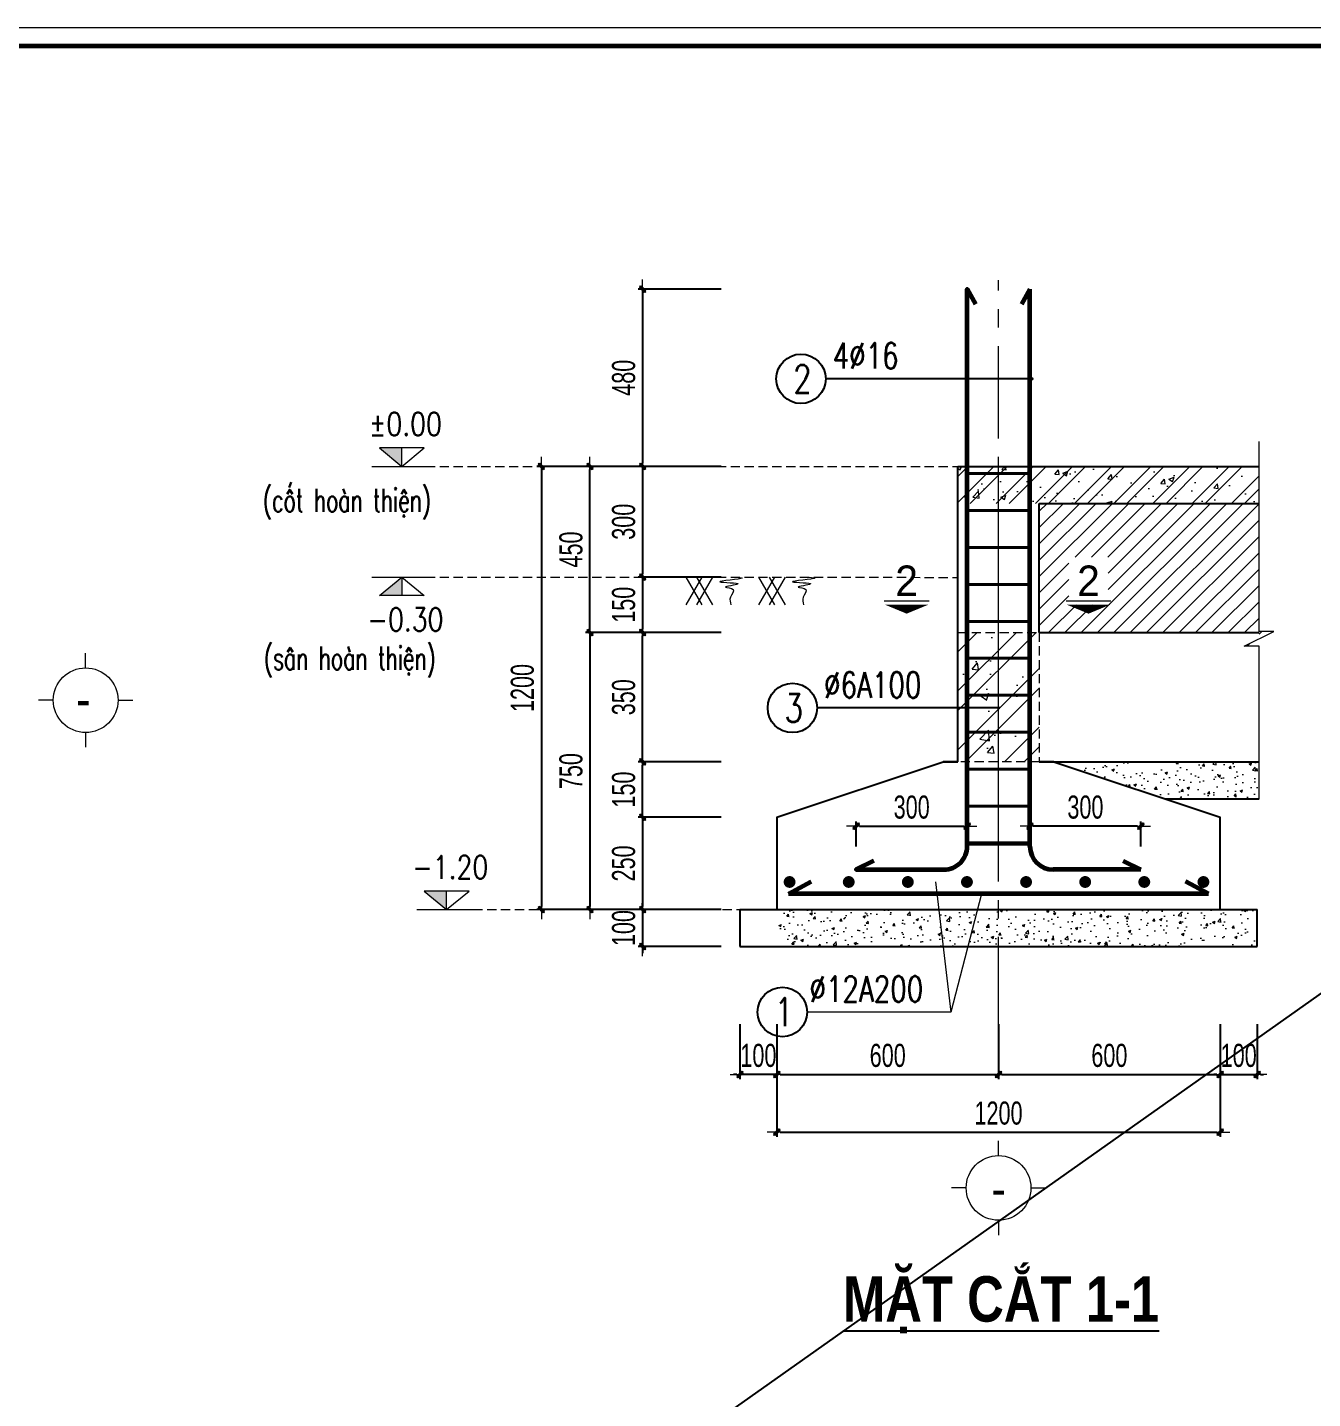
# Model space of a CAD drawing. Header units: millimetres. Extents: x 19378 to 228036, y -611253 to -529584.
# Drawn here: x 178835 to 182314, y -552060 to -548347 of the extents above; entities that cross this region are included whole.
import ezdxf
from ezdxf.enums import TextEntityAlignment as Align

# ---------------------------------------------------------------- set-up
doc = ezdxf.new("R2010")
doc.units = ezdxf.units.MM
doc.header["$MEASUREMENT"] = 0
doc.header["$PDMODE"] = 32
for name, pattern in [('CENTER', [2, 1.25, -0.25, 0.25, -0.25]), ('DASHDOT', [1, 0.5, -0.25, 0, -0.25]), ('HIDDEN', [0.375, 0.25, -0.125])]:
    doc.linetypes.add(name, pattern=pattern)
doc.layers.get('Defpoints').update_dxf_attribs({"color": 1})
doc.layers.add('KCS_Plotter', color=11, linetype='Continuous', plot=False)
doc.layers.add('Khungten_LCDI', color=7, linetype='Continuous')
doc.layers.add('STEEL', color=4, linetype='Continuous')
for name, color, linetype, lineweight in [('LC Dim', 8, 'Continuous', 18), ('LC Hatch', 252, 'Continuous', 9), ('LC ISO', 153, 'Continuous', 13), ('LC Khac', 4, 'Continuous', 9), ('LC MANH DUT', 35, 'HIDDEN', 5), ('LC Net dam2', 6, 'Continuous', 40), ('LC Net dam3', 1, 'Continuous', 60), ('LC Net manh', 236, 'Continuous', 5), ('LC Net thay', 7, 'Continuous', 25), ('LC Net truc', 8, 'DASHDOT', 13), ('LC Text1', 3, 'Continuous', 20), ('LC Text2', 7, 'Continuous', 25), ('THEP', 1, 'Continuous', 40), ('TRUC', 251, 'CENTER', 5)]:
    doc.layers.add(name, color=color, linetype=linetype, lineweight=lineweight)
doc.styles.add('HOATBIF', font='hoatbif.shx', dxfattribs={"width": 0.7})
doc.styles.add('Khungten', font='VHAVAN_1.TTF', dxfattribs={"width": 0.9, "height": 5000})
doc.styles.add('LC 1', font='VHAVANB_1.TTF')
doc.styles.add('LC 3', font='vnsimli.shx', dxfattribs={"width": 0.75})
doc.styles.add('LC3', font='VHARIALB_1.TTF', dxfattribs={"width": 0.8})
doc.styles.add('T1', font='Vnsimli.shx', dxfattribs={"width": 0.8})
doc.styles.add('Title', font='VHBLACK_1.TTF', dxfattribs={"width": 0.8})
doc.dimstyles.new('mb', dxfattribs={"dimscale": 71, "dimtxt": 2.5, "dimasz": 0.35, "dimexe": 0.5, "dimexo": 0, "dimgap": 0.8, "dimtad": 1, "dimdec": 0, "dimzin": 0, "dimdsep": 46, "dimtxsty": 'HOATBIF', "dimblk1": 'DOT', "dimblk2": 'DOT', "dimsah": 1, "dimcen": -1, "dimdle": 1, "dimclrd": 256, "dimclre": 256, "dimclrt": 4, "dimadec": 3, "dimazin": 2, "dimtfac": 0.333333, "dimtdec": 0, "dimtix": 1, "dimtmove": 2, "dimatfit": 3, "dimldrblk": 'DOT', "dimfxl": 1, "dimtvp": 0.833333, "dimtolj": 1, "dimtzin": 0, "dimarcsym": 0})

# ---------------------------------------------------------------- blocks, each defined once
blk = doc.blocks.new('Nha o can bo nhan vien Trung doan')
at = {"layer": 'Defpoints', "lineweight": 0}
blk.add_lwpolyline([(-1200, -14850), (-1200, 14850), (40800, 14850), (40800, -14850)], close=True, dxfattribs=at)
at = {"layer": 'Khungten_LCDI', "color": 5, "lineweight": 60}
blk.add_lwpolyline([(0, -14650), (0, 14650), (40600, 14650), (40600, -14650)], close=True, dxfattribs=at)
at = {"color": 7, "style": 'Khungten', "width": 0.8}
for tag, p in [('REVISION', (39499, -10746)), ('NGAYHT', (39546, -11609))]:
    blk.add_attdef(tag, text='', height=200, dxfattribs=at).set_placement(p, align=Align.CENTER)
at = {"layer": 'LC Text1', "style": 'Title', "width": 1.485915}
for tag, p, p2 in [('TENBANVE1', (36913, -8886), (40339, -8886)), ('TENBANVE2', (36913, -9562), (40339, -9562))]:
    blk.add_attdef(tag, text='', height=250, dxfattribs=at).set_placement(p, p2, align=Align.FIT)
at = {"layer": 'LC Text1', "style": 'Title', "width": 0.7}
blk.add_attdef('SOBANVE', text='', height=250, dxfattribs=at).set_placement((39562, -13896), align=Align.CENTER)
blk = doc.blocks.new('TTRUC')
at = {"layer": 'LC ISO'}
for p, q in [((0, 6.95), (0, 10.13)), ((-6.95, 0), (-10.13, 0)), ((6.95, 0), (10.13, 0)), ((0, -6.95), (0, -10.13))]:
    blk.add_line(p, q, dxfattribs=at)
at = {"layer": 'LC Net manh'}
blk.add_circle((0, 0), 6.95, dxfattribs=at)
blk = doc.blocks.new('DOT')
at = {"layer": 'LC Dim'}
blk.add_line((-3, 0), (3, 0), dxfattribs=at)
at = {"layer": 'LC Dim', "color": 4}
blk.add_line((-1, -1), (1, 1), dxfattribs=at)
blk.add_lwpolyline([(0.5, 1), (-1, -0.5), (-0.5, -1), (1, 0.5)], close=True, dxfattribs=at)
blk = doc.blocks.new('*D133')
at = {"layer": 'Defpoints', "color": 0, "ltscale": 2, "transparency": 16777216}
for p in [(180863.9, -551045.9), (181463.9, -551045.9), (181463.9, -551182.1)]:
    blk.add_point(p, dxfattribs=at)
at = {"layer": 'LC Dim', "lineweight": -2, "ltscale": 2, "transparency": 16777216}
for p, q in [((180863.9, -551045.9), (180863.9, -551194.6)), ((181463.9, -551045.9), (181463.9, -551194.6)), ((180872.6, -551182.1), (181455.1, -551182.1))]:
    blk.add_line(p, q, dxfattribs=at)
at = {"layer": 'LC Dim', "lineweight": -2, "ltscale": 2, "transparency": 16777216, "xscale": 8.75, "yscale": 8.75, "zscale": 8.75, "rotation": 180}
blk.add_blockref('DOT', (180863.9, -551182.1), dxfattribs=at)
at = {"layer": 'LC Dim', "lineweight": -2, "ltscale": 2, "transparency": 16777216, "xscale": 8.75, "yscale": 8.75, "zscale": 8.75}
blk.add_blockref('DOT', (181463.9, -551182.1), dxfattribs=at)
at = {"layer": 'LC Dim', "color": 4, "ltscale": 2, "transparency": 16777216, "insert": (181163.9, -551130.9), "char_height": 62.5, "attachment_point": 5, "style": 'HOATBIF'}
blk.add_mtext('\\A1;600', dxfattribs=at)
blk = doc.blocks.new('*D134')
at = {"layer": 'Defpoints', "color": 0, "ltscale": 2, "transparency": 16777216}
for p in [(181463.9, -551045.9), (182063.9, -551045.9), (182063.9, -551182.1)]:
    blk.add_point(p, dxfattribs=at)
at = {"layer": 'LC Dim', "lineweight": -2, "ltscale": 2, "transparency": 16777216}
for p, q in [((181463.9, -551045.9), (181463.9, -551194.6)), ((182063.9, -551045.9), (182063.9, -551194.6)), ((181472.6, -551182.1), (182055.1, -551182.1))]:
    blk.add_line(p, q, dxfattribs=at)
at = {"layer": 'LC Dim', "lineweight": -2, "ltscale": 2, "transparency": 16777216, "xscale": 8.75, "yscale": 8.75, "zscale": 8.75, "rotation": 180}
blk.add_blockref('DOT', (181463.9, -551182.1), dxfattribs=at)
at = {"layer": 'LC Dim', "lineweight": -2, "ltscale": 2, "transparency": 16777216, "xscale": 8.75, "yscale": 8.75, "zscale": 8.75}
blk.add_blockref('DOT', (182063.9, -551182.1), dxfattribs=at)
at = {"layer": 'LC Dim', "color": 4, "ltscale": 2, "transparency": 16777216, "insert": (181763.9, -551130.9), "char_height": 62.5, "attachment_point": 5, "style": 'HOATBIF'}
blk.add_mtext('\\A1;600', dxfattribs=at)
blk = doc.blocks.new('*D135')
at = {"layer": 'Defpoints', "color": 0, "ltscale": 2, "transparency": 16777216}
for p in [(180863.9, -551045.9), (182063.9, -551045.9), (182063.9, -551338.4)]:
    blk.add_point(p, dxfattribs=at)
at = {"layer": 'LC Dim', "lineweight": -2, "ltscale": 2, "transparency": 16777216}
for p, q in [((180863.9, -551045.9), (180863.9, -551350.9)), ((182063.9, -551045.9), (182063.9, -551350.9)), ((180872.6, -551338.4), (182055.1, -551338.4))]:
    blk.add_line(p, q, dxfattribs=at)
at = {"layer": 'LC Dim', "lineweight": -2, "ltscale": 2, "transparency": 16777216, "xscale": 8.75, "yscale": 8.75, "zscale": 8.75, "rotation": 180}
blk.add_blockref('DOT', (180863.9, -551338.4), dxfattribs=at)
at = {"layer": 'LC Dim', "lineweight": -2, "ltscale": 2, "transparency": 16777216, "xscale": 8.75, "yscale": 8.75, "zscale": 8.75}
blk.add_blockref('DOT', (182063.9, -551338.4), dxfattribs=at)
at = {"layer": 'LC Dim', "color": 4, "ltscale": 2, "transparency": 16777216, "insert": (181463.9, -551287.1), "char_height": 62.5, "attachment_point": 5, "style": 'HOATBIF'}
blk.add_mtext('\\A1;1200', dxfattribs=at)
blk = doc.blocks.new('*D136')
at = {"layer": 'Defpoints', "color": 0, "ltscale": 2, "transparency": 16777216}
for p in [(180500.6, -550335.8), (180713.1, -550335.8), (180713.1, -550485.8)]:
    blk.add_point(p, dxfattribs=at)
at = {"layer": 'LC Dim', "lineweight": -2, "ltscale": 2, "transparency": 16777216}
for p, q in [((180713.1, -550335.8), (180488.1, -550335.8)), ((180500.6, -550477.1), (180500.6, -550344.6)), ((180713.1, -550485.8), (180488.1, -550485.8))]:
    blk.add_line(p, q, dxfattribs=at)
at = {"layer": 'LC Dim', "lineweight": -2, "ltscale": 2, "transparency": 16777216, "xscale": 8.75, "yscale": 8.75, "zscale": 8.75}
for p, rotation in [((180500.6, -550335.8), 90), ((180500.6, -550485.8), 270)]:
    blk.add_blockref('DOT', p, dxfattribs=dict(at, rotation=rotation))
at = {"layer": 'LC Dim', "color": 4, "ltscale": 2, "transparency": 16777216, "insert": (180449.3, -550410.8), "char_height": 62.5, "attachment_point": 5, "rotation": 90, "style": 'HOATBIF'}
blk.add_mtext('\\A1;150', dxfattribs=at)
blk = doc.blocks.new('*D137')
at = {"layer": 'Defpoints', "color": 0, "ltscale": 2, "transparency": 16777216}
for p in [(180763.9, -551045.9), (180863.9, -551045.9), (180763.9, -551182.1)]:
    blk.add_point(p, dxfattribs=at)
at = {"layer": 'LC Dim', "lineweight": -2, "ltscale": 2, "transparency": 16777216}
for p, q in [((180763.9, -551045.9), (180763.9, -551194.6)), ((180863.9, -551045.9), (180863.9, -551194.6)), ((180755.1, -551182.1), (180746.4, -551182.1)), ((180863.9, -551182.1), (180763.9, -551182.1)), ((180872.6, -551182.1), (180881.4, -551182.1))]:
    blk.add_line(p, q, dxfattribs=at)
at = {"layer": 'LC Dim', "lineweight": -2, "ltscale": 2, "transparency": 16777216, "xscale": 8.75, "yscale": 8.75, "zscale": 8.75}
blk.add_blockref('DOT', (180763.9, -551182.1), dxfattribs=at)
at = {"layer": 'LC Dim', "lineweight": -2, "ltscale": 2, "transparency": 16777216, "xscale": 8.75, "yscale": 8.75, "zscale": 8.75, "rotation": 180}
blk.add_blockref('DOT', (180863.9, -551182.1), dxfattribs=at)
at = {"layer": 'LC Dim', "color": 4, "ltscale": 2, "transparency": 16777216, "insert": (180813.9, -551130.9), "char_height": 62.5, "attachment_point": 5, "style": 'HOATBIF'}
blk.add_mtext('\\A1;100', dxfattribs=at)
blk = doc.blocks.new('*D138')
at = {"layer": 'Defpoints', "color": 0, "ltscale": 2, "transparency": 16777216}
for p in [(182063.9, -551045.9), (182163.9, -551045.9), (182163.9, -551182.1)]:
    blk.add_point(p, dxfattribs=at)
at = {"layer": 'LC Dim', "lineweight": -2, "ltscale": 2, "transparency": 16777216}
for p, q in [((182063.9, -551045.9), (182063.9, -551194.6)), ((182163.9, -551045.9), (182163.9, -551194.6)), ((182055.1, -551182.1), (182046.4, -551182.1)), ((182063.9, -551182.1), (182163.9, -551182.1)), ((182172.6, -551182.1), (182181.4, -551182.1))]:
    blk.add_line(p, q, dxfattribs=at)
at = {"layer": 'LC Dim', "lineweight": -2, "ltscale": 2, "transparency": 16777216, "xscale": 8.75, "yscale": 8.75, "zscale": 8.75}
blk.add_blockref('DOT', (182063.9, -551182.1), dxfattribs=at)
at = {"layer": 'LC Dim', "lineweight": -2, "ltscale": 2, "transparency": 16777216, "xscale": 8.75, "yscale": 8.75, "zscale": 8.75, "rotation": 180}
blk.add_blockref('DOT', (182163.9, -551182.1), dxfattribs=at)
at = {"layer": 'LC Dim', "color": 4, "ltscale": 2, "transparency": 16777216, "insert": (182113.9, -551130.9), "char_height": 62.5, "attachment_point": 5, "style": 'HOATBIF'}
blk.add_mtext('\\A1;100', dxfattribs=at)
blk = doc.blocks.new('*D139')
at = {"layer": 'Defpoints', "color": 0, "ltscale": 2, "transparency": 16777216}
for p in [(180713.1, -550735.8), (180500.6, -550835.8), (180713.1, -550835.8)]:
    blk.add_point(p, dxfattribs=at)
at = {"layer": 'LC Dim', "lineweight": -2, "ltscale": 2, "transparency": 16777216}
for p, q in [((180500.6, -550727.1), (180500.6, -550718.3)), ((180713.1, -550735.8), (180488.1, -550735.8)), ((180500.6, -550735.8), (180500.6, -550835.8)), ((180713.1, -550835.8), (180488.1, -550835.8)), ((180500.6, -550844.6), (180500.6, -550853.3))]:
    blk.add_line(p, q, dxfattribs=at)
at = {"layer": 'LC Dim', "lineweight": -2, "ltscale": 2, "transparency": 16777216, "xscale": 8.75, "yscale": 8.75, "zscale": 8.75}
for p, rotation in [((180500.6, -550735.8), 270), ((180500.6, -550835.8), 90)]:
    blk.add_blockref('DOT', p, dxfattribs=dict(at, rotation=rotation))
at = {"layer": 'LC Dim', "color": 4, "ltscale": 2, "transparency": 16777216, "insert": (180449.3, -550785.8), "char_height": 62.5, "attachment_point": 5, "rotation": 90, "style": 'HOATBIF'}
blk.add_mtext('\\A1;100', dxfattribs=at)
blk = doc.blocks.new('*D102')
at = {"layer": 'Defpoints', "color": 0, "ltscale": 2, "transparency": 16777216}
for p in [(180713.1, -550485.8), (180500.6, -550735.8), (180713.1, -550735.8)]:
    blk.add_point(p, dxfattribs=at)
at = {"layer": 'LC Dim', "lineweight": -2, "ltscale": 2, "transparency": 16777216}
for p, q in [((180713.1, -550485.8), (180488.1, -550485.8)), ((180500.6, -550494.6), (180500.6, -550727.1)), ((180713.1, -550735.8), (180488.1, -550735.8))]:
    blk.add_line(p, q, dxfattribs=at)
at = {"layer": 'LC Dim', "lineweight": -2, "ltscale": 2, "transparency": 16777216, "xscale": 8.75, "yscale": 8.75, "zscale": 8.75}
for p, rotation in [((180500.6, -550485.8), 90), ((180500.6, -550735.8), 270)]:
    blk.add_blockref('DOT', p, dxfattribs=dict(at, rotation=rotation))
at = {"layer": 'LC Dim', "color": 4, "ltscale": 2, "transparency": 16777216, "insert": (180449.3, -550610.8), "char_height": 62.5, "attachment_point": 5, "rotation": 90, "style": 'HOATBIF'}
blk.add_mtext('\\A1;250', dxfattribs=at)
blk = doc.blocks.new('Caodo1')
at = {"layer": 'LC Text1'}
blk.add_hatch(color=256, dxfattribs=at).paths.add_polyline_path([(0, 0), (243, 200), (0, 200)])
for p, q in [((0, 0), (0, 200)), ((324, 0), (-324, 0))]:
    blk.add_line(p, q, dxfattribs=at)
blk.add_lwpolyline([(-243, 200), (243, 200), (0, 0), (0, 0)], close=True, dxfattribs=at)
at = {"layer": 'LC Text1', "style": 'T1', "width": 0.8}
blk.add_attdef('%%P0,00', text='', height=250, dxfattribs=at).set_placement((-39, 460), align=Align.MIDDLE_CENTER)
blk = doc.blocks.new('*D103')
at = {"layer": 'Defpoints', "color": 0, "ltscale": 2, "transparency": 16777216}
for p in [(181548.9, -550509.8), (181548.9, -550564.8), (181849.1, -550564.8)]:
    blk.add_point(p, dxfattribs=at)
at = {"layer": 'LC Dim', "lineweight": -2, "ltscale": 2, "transparency": 16777216}
for p, q in [((181548.9, -550564.8), (181548.9, -550497.3)), ((181840.4, -550509.8), (181557.6, -550509.8)), ((181849.1, -550564.8), (181849.1, -550497.3))]:
    blk.add_line(p, q, dxfattribs=at)
at = {"layer": 'LC Dim', "lineweight": -2, "ltscale": 2, "transparency": 16777216, "xscale": 8.75, "yscale": 8.75, "zscale": 8.75, "rotation": 180}
blk.add_blockref('DOT', (181548.9, -550509.8), dxfattribs=at)
at = {"layer": 'LC Dim', "lineweight": -2, "ltscale": 2, "transparency": 16777216, "xscale": 8.75, "yscale": 8.75, "zscale": 8.75}
blk.add_blockref('DOT', (181849.1, -550509.8), dxfattribs=at)
at = {"layer": 'LC Dim', "color": 4, "ltscale": 2, "transparency": 16777216, "insert": (181699, -550458.6), "char_height": 62.5, "attachment_point": 5, "style": 'HOATBIF'}
blk.add_mtext('\\A1;300', dxfattribs=at)
blk = doc.blocks.new('*D104')
at = {"layer": 'Defpoints', "color": 0, "ltscale": 2, "transparency": 16777216}
for p in [(181378.9, -550509.8), (181078.6, -550564.8), (181378.9, -550564.8)]:
    blk.add_point(p, dxfattribs=at)
at = {"layer": 'LC Dim', "lineweight": -2, "ltscale": 2, "transparency": 16777216}
for p, q in [((181078.6, -550564.8), (181078.6, -550497.3)), ((181087.4, -550509.8), (181370.1, -550509.8)), ((181378.9, -550564.8), (181378.9, -550497.3))]:
    blk.add_line(p, q, dxfattribs=at)
at = {"layer": 'LC Dim', "lineweight": -2, "ltscale": 2, "transparency": 16777216, "xscale": 8.75, "yscale": 8.75, "zscale": 8.75, "rotation": 180}
blk.add_blockref('DOT', (181078.6, -550509.8), dxfattribs=at)
at = {"layer": 'LC Dim', "lineweight": -2, "ltscale": 2, "transparency": 16777216, "xscale": 8.75, "yscale": 8.75, "zscale": 8.75}
blk.add_blockref('DOT', (181378.9, -550509.8), dxfattribs=at)
at = {"layer": 'LC Dim', "color": 4, "ltscale": 2, "transparency": 16777216, "insert": (181228.8, -550458.6), "char_height": 62.5, "attachment_point": 5, "style": 'HOATBIF'}
blk.add_mtext('\\A1;300', dxfattribs=at)
blk = doc.blocks.new('*U96')
at = {"layer": 'LC Net dam2', "ltscale": 2}
blk.add_line((-85, 0), (85, 0), dxfattribs=at)
blk = doc.blocks.new('*U97')
at = {"layer": 'THEP', "color": 0, "linetype": 'ByBlock', "lineweight": -2}
blk.add_blockref('*U96', (0, 0), dxfattribs=at)
blk = doc.blocks.new('*D105')
at = {"layer": 'Defpoints', "color": 0, "ltscale": 2, "transparency": 16777216}
for p in [(180713.1, -549985.8), (180358.1, -550735.8), (180713.1, -550735.8)]:
    blk.add_point(p, dxfattribs=at)
at = {"layer": 'LC Dim', "lineweight": -2, "ltscale": 2, "transparency": 16777216}
for p, q in [((180713.1, -549985.8), (180345.6, -549985.8)), ((180358.1, -549994.6), (180358.1, -550727.1)), ((180713.1, -550735.8), (180345.6, -550735.8))]:
    blk.add_line(p, q, dxfattribs=at)
at = {"layer": 'LC Dim', "lineweight": -2, "ltscale": 2, "transparency": 16777216, "xscale": 8.75, "yscale": 8.75, "zscale": 8.75}
for p, rotation in [((180358.1, -549985.8), 90), ((180358.1, -550735.8), 270)]:
    blk.add_blockref('DOT', p, dxfattribs=dict(at, rotation=rotation))
at = {"layer": 'LC Dim', "color": 4, "ltscale": 2, "transparency": 16777216, "insert": (180306.8, -550360.8), "char_height": 62.5, "attachment_point": 5, "rotation": 90, "style": 'HOATBIF'}
blk.add_mtext('\\A1;750', dxfattribs=at)
blk = doc.blocks.new('*D106')
at = {"layer": 'Defpoints', "color": 0, "ltscale": 2, "transparency": 16777216}
for p in [(180500.6, -549985.8), (180713.1, -549985.8), (180713.1, -550335.8)]:
    blk.add_point(p, dxfattribs=at)
at = {"layer": 'LC Dim', "lineweight": -2, "ltscale": 2, "transparency": 16777216}
for p, q in [((180713.1, -549985.8), (180488.1, -549985.8)), ((180500.6, -550327.1), (180500.6, -549994.6)), ((180713.1, -550335.8), (180488.1, -550335.8))]:
    blk.add_line(p, q, dxfattribs=at)
at = {"layer": 'LC Dim', "lineweight": -2, "ltscale": 2, "transparency": 16777216, "xscale": 8.75, "yscale": 8.75, "zscale": 8.75}
for p, rotation in [((180500.6, -549985.8), 90), ((180500.6, -550335.8), 270)]:
    blk.add_blockref('DOT', p, dxfattribs=dict(at, rotation=rotation))
at = {"layer": 'LC Dim', "color": 4, "ltscale": 2, "transparency": 16777216, "insert": (180449.3, -550160.8), "char_height": 62.5, "attachment_point": 5, "rotation": 90, "style": 'HOATBIF'}
blk.add_mtext('\\A1;350', dxfattribs=at)
blk = doc.blocks.new('mat dat')
at = {"layer": 'LC Net manh'}
for p, q in [((2, 0), (3.73, -3)), ((3.73, 0), (2, -3)), ((3.15, 0), (4.88, -3)), ((4.88, 0), (3.15, -3))]:
    blk.add_line(p, q, dxfattribs=at)
blk.add_spline([(0, 0), (-1.21, -0.12), (1.21, -0.52), (-0.75, -0.75), (0.58, -1.1), (-0.23, -1.33), (0.06, -2.19), (0, -3)], degree=3, dxfattribs=at)
blk = doc.blocks.new('*U98')
at = {"layer": 'STEEL', "color": 6, "const_width": 16}
blk.add_lwpolyline([(8, 0, 1), (-8, 0, 1)], format="xyb", close=True, dxfattribs=at)
blk = doc.blocks.new('*U99')
at = {"layer": 'LC Net truc', "color": 0, "linetype": 'ByBlock', "lineweight": -2}
for p in [(0, 0), (160, 0), (320, 0), (480, 0), (640, 0), (800, 0), (960, 0), (1120, 0)]:
    blk.add_blockref('*U98', p, dxfattribs=at)
blk = doc.blocks.new('*U100')
at = {"layer": 'LC Net dam2', "ltscale": 2}
blk.add_line((-85, 0), (85, 0), dxfattribs=at)
blk = doc.blocks.new('*U101')
at = {"layer": 'LC Net dam2', "color": 0, "linetype": 'ByBlock', "lineweight": -2}
for p in [(0, 0), (0, -100), (0, -200), (0, -300), (0, -400), (0, -500), (0, -600), (0, -700), (0, -800), (0, -900), (0, -1000)]:
    blk.add_blockref('*U100', p, dxfattribs=at)
blk = doc.blocks.new('*D107')
at = {"layer": 'Defpoints', "color": 0, "ltscale": 2, "transparency": 16777216}
for p in [(180713.1, -549055.8), (180500.6, -549535.8), (180713.1, -549535.8)]:
    blk.add_point(p, dxfattribs=at)
at = {"layer": 'LC Dim', "lineweight": -2, "ltscale": 2, "transparency": 16777216}
for p, q in [((180713.1, -549055.8), (180488.1, -549055.8)), ((180500.6, -549064.6), (180500.6, -549527.1)), ((180713.1, -549535.8), (180488.1, -549535.8))]:
    blk.add_line(p, q, dxfattribs=at)
at = {"layer": 'LC Dim', "lineweight": -2, "ltscale": 2, "transparency": 16777216, "xscale": 8.75, "yscale": 8.75, "zscale": 8.75}
for p, rotation in [((180500.6, -549055.8), 90), ((180500.6, -549535.8), 270)]:
    blk.add_blockref('DOT', p, dxfattribs=dict(at, rotation=rotation))
at = {"layer": 'LC Dim', "color": 4, "ltscale": 2, "transparency": 16777216, "insert": (180449.3, -549295.8), "char_height": 62.5, "attachment_point": 5, "rotation": 90, "style": 'HOATBIF'}
blk.add_mtext('\\A1;480', dxfattribs=at)
blk = doc.blocks.new('*D108')
at = {"layer": 'Defpoints', "color": 0, "ltscale": 2, "transparency": 16777216}
for p in [(180713.1, -549535.8), (180500.6, -549835.4), (180713.1, -549835.4)]:
    blk.add_point(p, dxfattribs=at)
at = {"layer": 'LC Dim', "lineweight": -2, "ltscale": 2, "transparency": 16777216}
for p, q in [((180713.1, -549535.8), (180488.1, -549535.8)), ((180500.6, -549544.6), (180500.6, -549826.7)), ((180713.1, -549835.4), (180488.1, -549835.4))]:
    blk.add_line(p, q, dxfattribs=at)
at = {"layer": 'LC Dim', "lineweight": -2, "ltscale": 2, "transparency": 16777216, "xscale": 8.75, "yscale": 8.75, "zscale": 8.75}
for p, rotation in [((180500.6, -549535.8), 90), ((180500.6, -549835.4), 270)]:
    blk.add_blockref('DOT', p, dxfattribs=dict(at, rotation=rotation))
at = {"layer": 'LC Dim', "color": 4, "ltscale": 2, "transparency": 16777216, "insert": (180449.3, -549685.6), "char_height": 62.5, "attachment_point": 5, "rotation": 90, "style": 'HOATBIF'}
blk.add_mtext('\\A1;300', dxfattribs=at)
blk = doc.blocks.new('*D109')
at = {"layer": 'Defpoints', "color": 0, "ltscale": 2, "transparency": 16777216}
for p in [(180713.1, -549835.4), (180500.6, -549985.4), (180713.1, -549985.4)]:
    blk.add_point(p, dxfattribs=at)
at = {"layer": 'LC Dim', "lineweight": -2, "ltscale": 2, "transparency": 16777216}
for p, q in [((180713.1, -549835.4), (180488.1, -549835.4)), ((180500.6, -549844.2), (180500.6, -549976.7)), ((180713.1, -549985.4), (180488.1, -549985.4))]:
    blk.add_line(p, q, dxfattribs=at)
at = {"layer": 'LC Dim', "lineweight": -2, "ltscale": 2, "transparency": 16777216, "xscale": 8.75, "yscale": 8.75, "zscale": 8.75}
for p, rotation in [((180500.6, -549835.4), 90), ((180500.6, -549985.4), 270)]:
    blk.add_blockref('DOT', p, dxfattribs=dict(at, rotation=rotation))
at = {"layer": 'LC Dim', "color": 4, "ltscale": 2, "transparency": 16777216, "insert": (180449.3, -549910.4), "char_height": 62.5, "attachment_point": 5, "rotation": 90, "style": 'HOATBIF'}
blk.add_mtext('\\A1;150', dxfattribs=at)
blk = doc.blocks.new('*D110')
at = {"layer": 'Defpoints', "color": 0, "ltscale": 2, "transparency": 16777216}
for p in [(180358.1, -549535.8), (180713.1, -549535.8), (180713.1, -549985.8)]:
    blk.add_point(p, dxfattribs=at)
at = {"layer": 'LC Dim', "lineweight": -2, "ltscale": 2, "transparency": 16777216}
for p, q in [((180713.1, -549535.8), (180345.6, -549535.8)), ((180358.1, -549977.1), (180358.1, -549544.6)), ((180713.1, -549985.8), (180345.6, -549985.8))]:
    blk.add_line(p, q, dxfattribs=at)
at = {"layer": 'LC Dim', "lineweight": -2, "ltscale": 2, "transparency": 16777216, "xscale": 8.75, "yscale": 8.75, "zscale": 8.75}
for p, rotation in [((180358.1, -549535.8), 90), ((180358.1, -549985.8), 270)]:
    blk.add_blockref('DOT', p, dxfattribs=dict(at, rotation=rotation))
at = {"layer": 'LC Dim', "color": 4, "ltscale": 2, "transparency": 16777216, "insert": (180306.8, -549760.8), "char_height": 62.5, "attachment_point": 5, "rotation": 90, "style": 'HOATBIF'}
blk.add_mtext('\\A1;450', dxfattribs=at)
blk = doc.blocks.new('*D111')
at = {"layer": 'Defpoints', "color": 0, "ltscale": 2, "transparency": 16777216}
for p in [(180713.1, -549535.8), (180226.5, -550735.8), (180713.1, -550735.8)]:
    blk.add_point(p, dxfattribs=at)
at = {"layer": 'LC Dim', "lineweight": -2, "ltscale": 2, "transparency": 16777216}
for p, q in [((180713.1, -549535.8), (180214, -549535.8)), ((180226.5, -549544.6), (180226.5, -550727.1)), ((180713.1, -550735.8), (180214, -550735.8))]:
    blk.add_line(p, q, dxfattribs=at)
at = {"layer": 'LC Dim', "lineweight": -2, "ltscale": 2, "transparency": 16777216, "xscale": 8.75, "yscale": 8.75, "zscale": 8.75}
for p, rotation in [((180226.5, -549535.8), 90), ((180226.5, -550735.8), 270)]:
    blk.add_blockref('DOT', p, dxfattribs=dict(at, rotation=rotation))
at = {"layer": 'LC Dim', "color": 4, "ltscale": 2, "transparency": 16777216, "insert": (180175.3, -550135.8), "char_height": 62.5, "attachment_point": 5, "rotation": 90, "style": 'HOATBIF'}
blk.add_mtext('\\A1;1200', dxfattribs=at)
blk = doc.blocks.new('TIEUDE1')
at = {"layer": 'LC Text2', "color": 7, "style": 'LC 1'}
blk.add_attdef('TIªU§Ò', text='', height=5, dxfattribs=at).set_placement((0, 0), align=Align.BOTTOM_CENTER)
blk.add_attdef('TL', text='', height=3, dxfattribs=at).set_placement((0, -2), align=Align.TOP_CENTER)

msp = doc.modelspace()

# ---------------------------------------------------------------- hatches: boundary and pattern name
at = {"layer": 'LC Hatch', "ltscale": 2}
h = msp.add_hatch(dxfattribs=at)
h.set_pattern_fill('BTCT', color=256, scale=20, style=0)
h.set_pattern_definition([(50, (25497.39, -596878.4), (143.45204, -12.55043), [15, -165]), (355, (25497.39, -596878.4), (-27.75027, 150.43843), [12, -132]), (100.4514, (25509.34, -596879.44), (115.70188, 137.88791), [12.74804, -140.22842]), (46.1842, (25497.39, -596838.4), (213.44821, -33.1038), [22.5, -247.5]), (96.6356, (25515.17, -596841.15), (186.93254, 194.82357), [19.12206, -210.3426]), (351.1842, (25497.39, -596838.4), (186.9324, 194.82372), [18, -198]), (21, (25517.39, -596848.4), (119.38141, -80.52378), [15, -165]), (326, (25517.39, -596848.4), (48.66307, 145.03001), [12, -132]), (71.4514, (25527.33, -596855.1), (168.04453, 64.5061), [12.74804, -140.22842]), (37.5, (25497.386, -596878.396), (2.431971, 66.57877), [0, -130.4, 0, -134, 0, -132.5]), (7.5, (25497.386, -596878.396), (52.613907, 78.882342), [0, -76.4, 0, -127.4, 0, -50.5]), (327.5, (25452.786, -596878.396), (106.764487, -4.510974), [0, -50, 0, -156, 0, -207]), (317.5, (25432.79, -596878.4), (116.637234, 20.020996), [0, -65, 0, -103.6, 0, -147]), (45, (25497.386, -596878.396), (-53.03301, 53.03301), []), (45, (25532.74, -596878.396), (-53.03301, 53.03301), [])])
h.paths.add_polyline_path([(181353.9, -549535.8), (181353.9, -549635.8), (182168.9, -549635.8), (182168.9, -549535.8)])
h = msp.add_hatch(dxfattribs=at)
h.set_pattern_fill('ANSI31', color=256, scale=250)
h.set_pattern_definition([(45, (171357.61, -478070.233), (-22.097087, 22.097087), [])])
h.paths.add_polyline_path([(182168.9, -550022.7), (182128.9, -550022.7), (182208.9, -549982.7), (182168.9, -549982.7), (182168.9, -549635.8), (181573.9, -549635.8), (181573.9, -549943.8), (181573.9, -549968.8), (181573.9, -549985.8), (182168.9, -549985.8)])
h.paths.add_polyline_path([(181654.6, -549910.2), (181760.2, -549910.2), (181760.2, -549781.1), (181654.6, -549781.1)], flags=16)
h = msp.add_hatch(dxfattribs=at)
h.set_pattern_fill('BTCT', color=256, scale=30, style=0)
h.set_pattern_definition([(50, (259979.89, -285212.84), (215.17805, -18.82564), [22.5, -247.5]), (355, (259979.9, -285212.84), (-41.6254, 225.65764), [18, -198]), (100.4514, (259997.82, -285214.41), (173.55281, 206.83186), [19.12206, -210.34263]), (46.1842, (259979.9, -285152.84), (320.17231, -49.6557), [33.75, -371.25]), (96.6356, (260006.57, -285156.98), (280.3988, 292.23536), [28.6831, -315.5139]), (351.1842, (259979.9, -285152.84), (280.3986, 292.2356), [27, -297]), (21, (260009.89, -285167.84), (179.07212, -120.78567), [22.5, -247.5]), (326, (260009.9, -285167.84), (72.9946, 217.54501), [18, -198]), (71.4514, (260024.81, -285177.9), (252.06679, 96.75915), [19.12206, -210.34263]), (37.5, (259979.89, -285212.844), (3.647957, 99.868156), [0, -195.6, 0, -201, 0, -198.75]), (7.5, (259979.89, -285212.84), (78.92086, 118.323514), [0, -114.6, 0, -191.1, 0, -75.75]), (327.5, (259912.99, -285212.844), (160.14673, -6.766462), [0, -75, 0, -234, 0, -310.5]), (317.5, (259882.99, -285212.84), (174.95585, 30.031495), [0, -97.5, 0, -155.4, 0, -220.5]), (45, (259979.89, -285212.84), (-79.549513, 79.549513), []), (45, (260032.92, -285212.84), (-79.549513, 79.549513), [])])
h.paths.add_polyline_path([(181353.9, -550335.4), (181573.9, -550335.4), (181573.9, -549985.4), (181353.9, -549985.4)])
h = msp.add_hatch(dxfattribs=at)
h.set_pattern_fill('AR-CONC', color=256, scale=10, style=0)
h.set_pattern_definition([(50, (-1323, -210.36), (71.726018, -6.2752135), [7.5, -82.5]), (355, (-1323, -210.36), (-13.875133, 75.219213), [6, -66]), (100.4514, (-1317.02, -210.884), (57.850938, 68.943954), [6.374019, -70.114211]), (46.1842, (-1323, -190.36), (106.724105, -16.551901), [11.25, -123.75]), (96.6356, (-1314.11, -191.74), (93.46627, 97.411787), [9.561029, -105.1713]), (351.1842, (-1323, -190.36), (93.466195, 97.41186), [9, -99]), (21, (-1313, -195.36), (59.690705, -40.261889), [7.5, -82.5]), (326, (-1313, -195.36), (24.331533, 72.5150045), [6, -66]), (71.4514, (-1308.026, -198.716), (84.022263, 32.25305), [6.374019, -70.114211]), (37.5, (-1323, -210.36), (1.2159855, 33.2893854), [0, -65.2, 0, -67, 0, -66.25]), (7.5, (-1323, -210.36), (26.3069537, 39.4411712), [0, -38.2, 0, -63.7, 0, -25.25]), (327.5, (-1345.3, -210.36), (53.3822436, -2.2554872), [0, -25, 0, -78, 0, -103.5]), (317.5, (-1355.3, -210.36), (58.318617, 10.0104982), [0, -32.5, 0, -51.8, 0, -73.5])])
h.paths.add_polyline_path([(182168.9, -550356.3), (182168.9, -550335.8), (181613.9, -550335.8), (181913.9, -550435.8), (182168.9, -550435.8)])
h = msp.add_hatch(dxfattribs=at)
h.set_pattern_fill('AR-CONC', color=256, scale=10, style=0)
h.set_pattern_definition([(50, (293057.495, -268986.446), (71.726018, -6.275213), [7.5, -82.5]), (355, (293057.495, -268986.446), (-13.875133, 75.219213), [6, -66]), (100.4514, (293063.47, -268986.97), (57.850938, 68.943954), [6.374019, -70.114211]), (46.1842, (293057.495, -268966.45), (106.724105, -16.551901), [11.25, -123.75]), (96.6356, (293066.39, -268967.83), (93.46627, 97.411787), [9.56103, -105.1713]), (351.1842, (293057.5, -268966.45), (93.466195, 97.41186), [9, -99]), (21, (293067.495, -268971.446), (59.690705, -40.261889), [7.5, -82.5]), (326, (293067.495, -268971.446), (24.331533, 72.515005), [6, -66]), (71.4514, (293072.47, -268974.8), (84.022263, 32.25305), [6.374019, -70.114211]), (37.5, (293057.495, -268986.446), (1.2159855, 33.2893854), [0, -65.2, 0, -67, 0, -66.25]), (7.5, (293057.495, -268986.446), (26.3069537, 39.441171), [0, -38.2, 0, -63.7, 0, -25.25]), (327.5, (293035.195, -268986.446), (53.3822436, -2.2554872), [0, -25, 0, -78, 0, -103.5]), (317.5, (293025.195, -268986.446), (58.318617, 10.010498), [0, -32.5, 0, -51.8, 0, -73.5])])
edge = h.paths.add_edge_path()
edge.add_line((180763.9, -550835.8), (180763.9, -550735.8))
edge.add_line((180763.9, -550735.8), (180863.9, -550735.8))
edge.add_line((180863.9, -550735.8), (180863.9, -550835.8))
edge.add_line((180863.9, -550835.8), (180873.9, -550835.8))
h.paths.add_polyline_path([(180763.9, -550735.8), (180763.9, -550835.8), (182163.9, -550835.8), (182163.9, -550735.8)])

# ---------------------------------------------------------------- linework, layer by layer
at = {"layer": 'KCS_Plotter', "ltscale": 2}
msp.add_line((175535.5, -555772.3), (186035.6, -548347.2), dxfattribs=at)
at = {"layer": 'LC Dim', "ltscale": 2}
for p, q in [((180528, -549535.8, 0), (180224.3, -549535.8, 0)), ((181463.9, -550558.4, 0), (181463.9, -549555.4, 0)), ((181293, -550661, 0), (181335.2, -551013.1, 0)), ((181417.9, -550693.4, 0), (181335.2, -551013.1, 0))]:
    msp.add_line(p, q, dxfattribs=at)
at = {"layer": 'LC Dim', "ltscale": 2, "elevation": 0}
msp.add_lwpolyline([(181335.2, -551013.1), (180945.7, -551013.1)], dxfattribs=at)
at = {"layer": 'LC Khac', "color": 1, "ltscale": 2}
for p, q in [((181275.9, -549901, 0), (181154.5, -549901, 0)), ((181768, -549901, 0), (181646.7, -549901, 0))]:
    msp.add_line(p, q, dxfattribs=at)
at = {"layer": 'LC Khac', "color": 1, "ltscale": 2, "elevation": 0}
for points in [[(181215.2, -549934.5, 0, 117.9, 0), (181215.2, -549910.1, 68.8, 68.8, 0)], [(181707.4, -549934.5, 0, 117.9, 0), (181707.4, -549910.1, 68.8, 68.8, 0)]]:
    msp.add_lwpolyline(points, format="xyseb", dxfattribs=at)
at = {"layer": 'LC MANH DUT', "ltscale": 100}
for p, q in [((179913.9, -549535.8, 0), (181353.9, -549535.8, 0)), ((179913.9, -549835.4, 0), (181353.9, -549836.2, 0)), ((179929.6, -550735.8, 0), (181056.3, -550735.8, 0))]:
    msp.add_line(p, q, dxfattribs=at)
at = {"layer": 'LC MANH DUT', "ltscale": 100, "elevation": 0}
msp.add_lwpolyline([(181353.9, -549985.4), (181573.9, -549985.4), (181573.9, -550335.4), (181353.9, -550335.4)], close=True, dxfattribs=at)
at = {"layer": 'LC Net dam3'}
for p, q in [((181548.9, -549055.8, 0), (181526, -549096.9, 0)), ((181548.9, -549943.8, 0), (181548.9, -549055.8, 0)), ((181548.9, -549968.8, 0), (181548.9, -549943.8, 0)), ((181548.9, -550564.8, 0), (181548.9, -549968.8, 0)), ((181548.9, -550564.8, 0), (181548.9, -550564.8, 0)), ((181801.5, -550603.8, 0), (181849.1, -550627.3, 0)), ((181849.1, -550627.3, 0), (181611.4, -550627.3, 0)), ((182032, -550693.4, 0), (180895.6, -550693.4, 0))]:
    msp.add_line(p, q, dxfattribs=at)
at = {"layer": 'LC Net dam3', "ltscale": 2}
for p, q in [((180895.5, -550693.4, 0), (180957.1, -550659.6, 0)), ((182032, -550693.4, 0), (181970.4, -550659.6, 0))]:
    msp.add_line(p, q, dxfattribs=at)
at = {"layer": 'LC Net dam3', "elevation": 0}
for points in [[(181378.9, -549945.2), (181378.9, -549055.8), (181401.7, -549096.9)], [(181378.9, -549968.8), (181378.9, -549943.8)]]:
    msp.add_lwpolyline(points, dxfattribs=at)
msp.add_lwpolyline([(181126.2, -550603.8), (181078.6, -550627.3), (181316.4, -550627.3, 0.414214), (181378.9, -550564.8), (181378.9, -550564.8), (181378.9, -549968.8)], format="xyb", dxfattribs=at)
at = {"layer": 'LC Net dam3'}
msp.add_arc((181611.4, -550564.8, 0), 62.5, 180, 270, dxfattribs=at)
at = {"layer": 'LC Net manh', "ltscale": 2, "elevation": 0}
msp.add_lwpolyline([(182168.9, -550435.8), (182168.9, -550022.7), (182128.9, -550022.7), (182208.9, -549982.7), (182168.9, -549982.7), (182168.9, -549468.4)], dxfattribs=at)
at = {"layer": 'LC Net thay', "linetype": 'Continuous', "ltscale": 1000}
for p, q in [((181353.9, -550335.8, 0), (181353.9, -549535.8, 0)), ((181353.9, -549535.8, 0), (182168.9, -549535.8, 0)), ((181573.9, -549943.8, 0), (181573.9, -549635.8, 0)), ((181573.9, -549635.8, 0), (182168.9, -549635.8, 0)), ((181573.9, -549968.8, 0), (181573.9, -549943.8, 0)), ((181573.9, -549985.8, 0), (181573.9, -549968.8, 0)), ((181573.9, -549985.8, 0), (182168.9, -549985.8, 0)), ((180863.9, -550485.8, 0), (181313.9, -550335.8, 0)), ((181313.9, -550335.8, 0), (181353.9, -550335.8, 0)), ((181353.9, -550335.8, 0), (181313.9, -550335.8, 0)), ((181353.9, -550335.8, 0), (181353.9, -550335.8, 0)), ((181613.9, -550335.8, 0), (181573.9, -550335.8, 0)), ((181573.9, -550335.8, 0), (182168.9, -550335.8, 0)), ((181573.9, -550335.8, 0), (181573.9, -550335.8, 0)), ((181613.9, -550335.8, 0), (182063.9, -550485.8, 0)), ((181913.9, -550435.8, 0), (182168.9, -550435.8, 0)), ((180863.9, -550485.8, 0), (180863.9, -550735.8, 0)), ((182063.9, -550735.8, 0), (182063.9, -550485.8, 0)), ((180763.9, -550735.8, 0), (182163.9, -550735.8, 0)), ((180763.9, -550735.8, 0), (180763.9, -550835.8, 0)), ((180863.9, -550735.8, 0), (182063.9, -550735.8, 0)), ((182163.9, -550835.8, 0), (182163.9, -550735.8, 0)), ((180763.9, -550835.8, 0), (182163.9, -550835.8, 0)), ((180763.9, -550835.8, 0), (182163.9, -550835.8, 0)), ((180863.9, -550835.8, 0), (182063.9, -550835.8, 0))]:
    msp.add_line(p, q, dxfattribs=at)
at = {"layer": 'LC Text2', "ltscale": 100}
for centre in [(180929.1, -549298.7, 0), (180905.9, -550189.8, 0), (180878.8, -551013.1, 0)]:
    msp.add_circle(centre, 66.9, dxfattribs=at)
at = {"layer": 'TRUC', "ltscale": 200}
msp.add_line((181463.9, -551059.8, 0), (181463.9, -549031.4, 0), dxfattribs=at)

# ---------------------------------------------------------------- block references
at = {"layer": 'LC ISO', "xscale": 12.59805245045572, "yscale": 12.59805245045572, "zscale": 12.59805245045572}
for p in [(178993, -550168.8, 0), (181463.9, -551489.4, 0)]:
    msp.add_blockref('TTRUC', p, dxfattribs=at)
at = {"layer": 'LC Khac', "xscale": -25, "yscale": 25, "zscale": 25}
for p in [(180739.6, -549835.4, 0), (180936.4, -549835.4, 0)]:
    msp.add_blockref('mat dat', p, dxfattribs=at)
at = {"layer": 'LC Net dam2'}
msp.add_blockref('*U101', (181463.9, -549555.4, 0), dxfattribs=at)
at = {"layer": 'LC Net thay', "xscale": 0.2500028331738406, "yscale": 0.2500028331738406, "zscale": 0.2500028331738406}
msp.add_blockref('Nha o can bo nhan vien Trung doan', (175835.5, -552059.7, 0), dxfattribs=at)
at = {"layer": 'LC Net truc'}
msp.add_blockref('*U99', (180898.4, -550661, 0), dxfattribs=at)
at = {"layer": 'LC Text1'}
ref = msp.add_blockref('Caodo1', (179848.7, -549535.8, 0), dxfattribs=dict(at, xscale=-0.25, yscale=0.25, zscale=0.25))
ref.add_attrib('%%P0,00', '%%p0.00', dxfattribs={"layer": 'LC Text2', "height": 62.5, "style": 'T1', "width": 0.8}).set_placement((179858.5, -549420.9, 0), align=Align.MIDDLE_CENTER)
ref = msp.add_blockref('Caodo1', (179848.7, -549835.4, 0), dxfattribs=dict(at, xscale=0.25, yscale=0.25, zscale=0.25, rotation=180))
ref.add_attrib('%%P0,00', '-0.30', dxfattribs={"layer": 'LC Text2', "height": 62.5, "style": 'T1', "width": 0.8}).set_placement((179858.5, -549950.3, 0), align=Align.MIDDLE_CENTER)
ref = msp.add_blockref('Caodo1', (179970, -550735.8, 0), dxfattribs=dict(at, xscale=-0.25, yscale=0.25, zscale=0.25))
ref.add_attrib('%%P0,00', '-1.20', dxfattribs={"layer": 'LC Text2', "height": 62.5, "style": 'T1', "width": 0.8}).set_placement((179979.7, -550620.9, 0), align=Align.MIDDLE_CENTER)
at = {"layer": 'LC Text2'}
ref = msp.add_blockref('TIEUDE1', (181470.7, -551888.4, 0), dxfattribs=dict(at, xscale=25, yscale=25, zscale=25))
ref.add_attrib('TIªU§Ò', '%%UmÆt c¾t 1-1', dxfattribs={"color": 7, "height": 123.11, "style": 'LC3', "width": 0.8}).set_placement((181470.7, -551888.4, 0), align=Align.BOTTOM_CENTER)
at = {"layer": 'THEP'}
msp.add_blockref('*U97', (181463.9, -550558.4, 0), dxfattribs=at)

# ---------------------------------------------------------------- texts
at = {"ltscale": 2, "style": 'LC 1'}
for p in [(181215.2, -549845.4, 0), (181707.4, -549845.4, 0)]:
    msp.add_attdef('2', text='B', height=82.5, dxfattribs=at).set_placement(p, align=Align.MIDDLE_CENTER)
at = {"layer": 'LC Text1', "color": 3, "style": 'LC 3', "width": 0.65}
for s, p in [('(cèt hoµn thiÖn)', (179473.2, -549658.7, 0)), ('(s©n hoµn thiÖn)', (179475.9, -550086.3, 0))]:
    msp.add_text(s, height=62.501, dxfattribs=at).set_placement(p)
at = {"layer": 'LC Text1', "ltscale": 0.2, "style": 'LC 1', "width": 0.9}
for p in [(178986.8, -550244.5, 0), (181463.9, -551569.7, 0)]:
    msp.add_text('-', height=98.6, dxfattribs=at).set_placement(p, align=Align.BOTTOM_CENTER)
at = {"layer": 'LC Text2', "linetype": 'ByBlock', "style": 'LC 3', "width": 0.75}
for s, p in [('4%%C16', (181014.9, -549271, 0)), ('%%C6A100', (180991.7, -550162, 0)), ('%%C12A200', (180952.1, -550985.4, 0))]:
    msp.add_text(s, height=69.44, dxfattribs=at).set_placement(p)
at = {"layer": 'LC Text2', "ltscale": 100, "style": 'LC 3', "width": 0.75}
for s, p in [('2', (180932.9, -549298.7, 0)), ('3', (180909.6, -550189.8, 0)), ('1', (180882.6, -551013.1, 0))]:
    msp.add_text(s, height=76.4, dxfattribs=at).set_placement(p, align=Align.MIDDLE_CENTER)

# ---------------------------------------------------------------- dimensions: what is measured, and where the dimension line sits
at = {"layer": 'LC Dim', "ltscale": 2}
for base, p1, p2, angle, picture, middle in [((180500.6, -549535.8, 0), (180713.1, -549055.8, 0), (180713.1, -549535.8, 0), 90, '*D107', (180449.3, -549295.8, 0)), ((180226.5, -550735.8, 0), (180713.1, -549535.8, 0), (180713.1, -550735.8, 0), 90, '*D111', (180175.3, -550135.8, 0)), ((180358.1, -549535.8, 0), (180713.1, -549985.8, 0), (180713.1, -549535.8, 0), 90, '*D110', (180306.8, -549760.8, 0)), ((180500.6, -549835.4, 0), (180713.1, -549535.8, 0), (180713.1, -549835.4, 0), 90, '*D108', (180449.3, -549685.6, 0)), ((180500.6, -549985.4, 0), (180713.1, -549835.4, 0), (180713.1, -549985.4, 0), 90, '*D109', (180449.3, -549910.4, 0)), ((180358.1, -550735.8, 0), (180713.1, -549985.8, 0), (180713.1, -550735.8, 0), 90, '*D105', (180306.8, -550360.8, 0)), ((180500.6, -549985.8, 0), (180713.1, -550335.8, 0), (180713.1, -549985.8, 0), 90, '*D106', (180449.3, -550160.8, 0)), ((180500.6, -550335.8, 0), (180713.1, -550485.8, 0), (180713.1, -550335.8, 0), 90, '*D136', (180449.3, -550410.8, 0)), ((181378.9, -550509.8, 0), (181078.6, -550564.8, 0), (181378.9, -550564.8, 0), 180, '*D104', (181228.8, -550458.6, 0)), ((180500.6, -550735.8, 0), (180713.1, -550485.8, 0), (180713.1, -550735.8, 0), 90, '*D102', (180449.3, -550610.8, 0)), ((180500.6, -550835.8, 0), (180713.1, -550735.8, 0), (180713.1, -550835.8, 0), 90, '*D139', (180449.3, -550785.8, 0))]:
    dim = msp.add_linear_dim(base=base, p1=p1, p2=p2, angle=angle, dimstyle='mb', override={"dimscale": 25}, dxfattribs=at)
    dim.commit()
    dim.dimension.update_dxf_attribs({"geometry": picture, "text_midpoint": middle})
for base, p1, p2, picture, middle in [((181548.9, -550509.8, 0), (181849.1, -550564.8, 0), (181548.9, -550564.8, 0), '*D103', (181699, -550458.6, 0)), ((180763.9, -551182.1, 0), (180863.9, -551045.9, 0), (180763.9, -551045.9, 0), '*D137', (180813.9, -551130.9, 0)), ((181463.9, -551182.1, 0), (180863.9, -551045.9, 0), (181463.9, -551045.9, 0), '*D133', (181163.9, -551130.9, 0)), ((182063.9, -551338.4, 0), (180863.9, -551045.9, 0), (182063.9, -551045.9, 0), '*D135', (181463.9, -551287.1, 0)), ((182063.9, -551182.1, 0), (181463.9, -551045.9, 0), (182063.9, -551045.9, 0), '*D134', (181763.9, -551130.9, 0)), ((182163.9, -551182.1, 0), (182063.9, -551045.9, 0), (182163.9, -551045.9, 0), '*D138', (182113.9, -551130.9, 0))]:
    dim = msp.add_linear_dim(base=base, p1=p1, p2=p2, dimstyle='mb', override={"dimscale": 25}, dxfattribs=at)
    dim.commit()
    dim.dimension.update_dxf_attribs({"geometry": picture, "text_midpoint": middle})

# ---------------------------------------------------------------- leaders
for points in [[(181554.4, -549298.7, 0), (180996, -549298.7, 0)], [(181378.9, -549298.7, 0), (180996, -549298.7, 0)], [(181463.9, -550189.8, 0), (180972.7, -550189.8, 0)]]:
    msp.add_leader(points, dimstyle='mb', override={"dimscale": 25}, dxfattribs=at)

doc.saveas('drawing.dxf')
